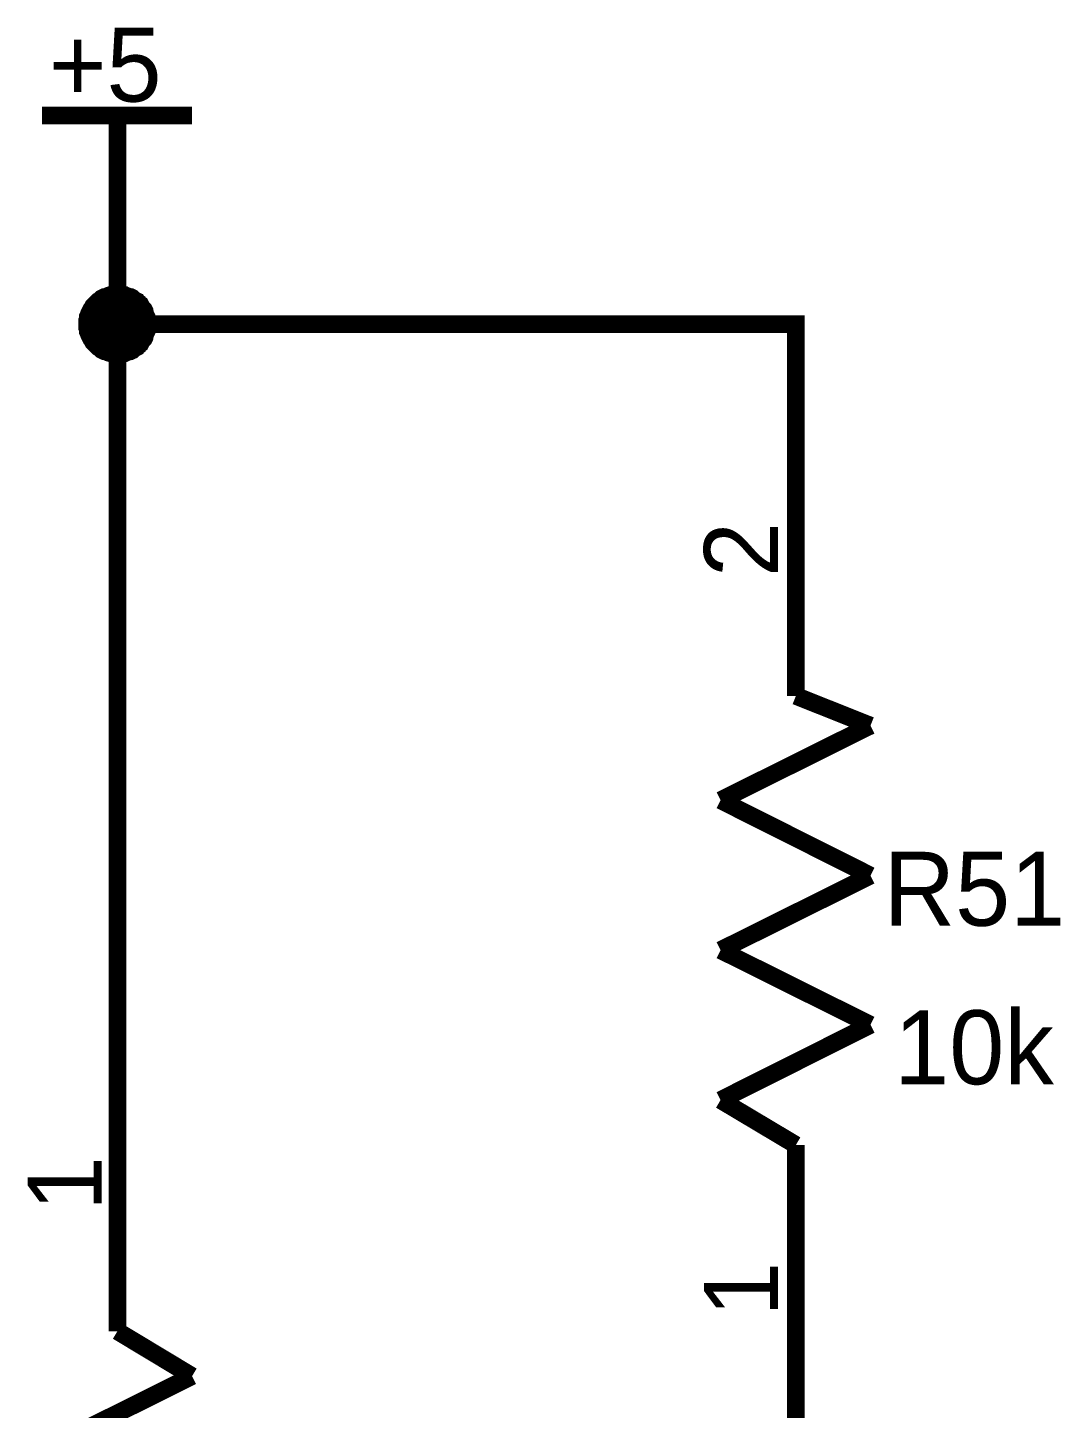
# Model space of a CAD drawing. Header units: millimetres. Extents: x 0 to 800, y 0 to 567.
# Drawn here: x 194.78 to 212.29, y 235.16 to 258.57 of the extents above; entities that cross this region are included whole.
import ezdxf

# ---------------------------------------------------------------- set-up
doc = ezdxf.new("R2010")
doc.units = ezdxf.units.MM
doc.layers.add('Sheet', color=255, linetype='Continuous')

msp = doc.modelspace()

# ---------------------------------------------------------------- linework, layer by layer
at = {"layer": 'Sheet'}
for points, const_width in [([(195.03, 257.082), (197.572, 257.082)], 0.3), ([(196.307, 254.54), (196.307, 257.082)], 0.3), ([(196.307, 254.54), (196.307, 253.543), (196.307, 241.548)], 0.3), ([(195.792, 253.543), (195.792, 253.565), (195.792, 253.599), (195.803, 253.621), (195.803, 253.644), (195.803, 253.666), (195.814, 253.688), (195.825, 253.722), (195.836, 253.744), (195.848, 253.767), (195.859, 253.789), (195.87, 253.8), (195.881, 253.823), (195.892, 253.845), (195.915, 253.868), (195.926, 253.879), (195.948, 253.901), (195.96, 253.912), (195.982, 253.935), (196.004, 253.946), (196.016, 253.957), (196.038, 253.98), (196.06, 253.991), (196.083, 254.002), (196.105, 254.002), (196.128, 254.013), (196.15, 254.024), (196.184, 254.036), (196.206, 254.036), (196.228, 254.036), (196.251, 254.047), (196.284, 254.047), (196.307, 254.047)], 0.3), ([(195.792, 253.543), (195.792, 253.565), (195.792, 253.599), (195.803, 253.621), (195.803, 253.644), (195.803, 253.666), (195.814, 253.688), (195.825, 253.722), (195.836, 253.744), (195.848, 253.767), (195.859, 253.789), (195.87, 253.8), (195.881, 253.823), (195.892, 253.845), (195.915, 253.868), (195.926, 253.879), (195.948, 253.901), (195.96, 253.912), (195.982, 253.935), (196.004, 253.946), (196.016, 253.957), (196.038, 253.98), (196.06, 253.991), (196.083, 254.002), (196.105, 254.002), (196.128, 254.013), (196.15, 254.024), (196.184, 254.036), (196.206, 254.036), (196.228, 254.036), (196.251, 254.047), (196.284, 254.047), (196.307, 254.047)], 0.3), ([(195.792, 253.543), (195.792, 253.565), (195.792, 253.599), (195.803, 253.621), (195.803, 253.644), (195.803, 253.666), (195.814, 253.688), (195.825, 253.722), (195.836, 253.744), (195.848, 253.767), (195.859, 253.789), (195.87, 253.8), (195.881, 253.823), (195.892, 253.845), (195.915, 253.868), (195.926, 253.879), (195.948, 253.901), (195.96, 253.912), (195.982, 253.935), (196.004, 253.946), (196.016, 253.957), (196.038, 253.98), (196.06, 253.991), (196.083, 254.002), (196.105, 254.002), (196.128, 254.013), (196.15, 254.024), (196.184, 254.036), (196.206, 254.036), (196.228, 254.036), (196.251, 254.047), (196.284, 254.047), (196.307, 254.047)], 0.3), ([(195.792, 253.543), (195.792, 253.565), (195.792, 253.599), (195.803, 253.621), (195.803, 253.644), (195.803, 253.666), (195.814, 253.688), (195.825, 253.722), (195.836, 253.744), (195.848, 253.767), (195.859, 253.789), (195.87, 253.8), (195.881, 253.823), (195.892, 253.845), (195.915, 253.868), (195.926, 253.879), (195.948, 253.901), (195.96, 253.912), (195.982, 253.935), (196.004, 253.946), (196.016, 253.957), (196.038, 253.98), (196.06, 253.991), (196.083, 254.002), (196.105, 254.002), (196.128, 254.013), (196.15, 254.024), (196.184, 254.036), (196.206, 254.036), (196.228, 254.036), (196.251, 254.047), (196.284, 254.047), (196.307, 254.047)], 0.3), ([(195.792, 253.543), (195.792, 253.565), (195.792, 253.599), (195.803, 253.621), (195.803, 253.644), (195.803, 253.666), (195.814, 253.688), (195.825, 253.722), (195.836, 253.744), (195.848, 253.767), (195.859, 253.789), (195.87, 253.8), (195.881, 253.823), (195.892, 253.845), (195.915, 253.868), (195.926, 253.879), (195.948, 253.901), (195.96, 253.912), (195.982, 253.935), (196.004, 253.946), (196.016, 253.957), (196.038, 253.98), (196.06, 253.991), (196.083, 254.002), (196.105, 254.002), (196.128, 254.013), (196.15, 254.024), (196.184, 254.036), (196.206, 254.036), (196.228, 254.036), (196.251, 254.047), (196.284, 254.047), (196.307, 254.047)], 0.0991), ([(195.792, 253.543), (195.792, 253.565), (195.792, 253.599), (195.803, 253.621), (195.803, 253.644), (195.803, 253.666), (195.814, 253.688), (195.825, 253.722), (195.836, 253.744), (195.848, 253.767), (195.859, 253.789), (195.87, 253.8), (195.881, 253.823), (195.892, 253.845), (195.915, 253.868), (195.926, 253.879), (195.948, 253.901), (195.96, 253.912), (195.982, 253.935), (196.004, 253.946), (196.016, 253.957), (196.038, 253.98), (196.06, 253.991), (196.083, 254.002), (196.105, 254.002), (196.128, 254.013), (196.15, 254.024), (196.184, 254.036), (196.206, 254.036), (196.228, 254.036), (196.251, 254.047), (196.284, 254.047), (196.307, 254.047)], 0.0991), ([(195.792, 253.543), (195.792, 253.565), (195.792, 253.599), (195.803, 253.621), (195.803, 253.644), (195.803, 253.666), (195.814, 253.688), (195.825, 253.722), (195.836, 253.744), (195.848, 253.767), (195.859, 253.789), (195.87, 253.8), (195.881, 253.823), (195.892, 253.845), (195.915, 253.868), (195.926, 253.879), (195.948, 253.901), (195.96, 253.912), (195.982, 253.935), (196.004, 253.946), (196.016, 253.957), (196.038, 253.98), (196.06, 253.991), (196.083, 254.002), (196.105, 254.002), (196.128, 254.013), (196.15, 254.024), (196.184, 254.036), (196.206, 254.036), (196.228, 254.036), (196.251, 254.047), (196.284, 254.047), (196.307, 254.047)], 0.0991), ([(195.792, 253.543), (195.792, 253.565), (195.792, 253.599), (195.803, 253.621), (195.803, 253.644), (195.803, 253.666), (195.814, 253.688), (195.825, 253.722), (195.836, 253.744), (195.848, 253.767), (195.859, 253.789), (195.87, 253.8), (195.881, 253.823), (195.892, 253.845), (195.915, 253.868), (195.926, 253.879), (195.948, 253.901), (195.96, 253.912), (195.982, 253.935), (196.004, 253.946), (196.016, 253.957), (196.038, 253.98), (196.06, 253.991), (196.083, 254.002), (196.105, 254.002), (196.128, 254.013), (196.15, 254.024), (196.184, 254.036), (196.206, 254.036), (196.228, 254.036), (196.251, 254.047), (196.284, 254.047), (196.307, 254.047)], 0.0991), ([(196.307, 254.047), (196.307, 254.047)], 0.3), ([(196.307, 254.047), (196.329, 254.047), (196.363, 254.047), (196.385, 254.036), (196.408, 254.036), (196.43, 254.036), (196.452, 254.024), (196.486, 254.013), (196.508, 254.002), (196.531, 254.002), (196.553, 253.991), (196.564, 253.98), (196.587, 253.957), (196.609, 253.946), (196.632, 253.935), (196.643, 253.912), (196.665, 253.901), (196.676, 253.879), (196.699, 253.868), (196.71, 253.845), (196.721, 253.823), (196.744, 253.8), (196.755, 253.789), (196.766, 253.767), (196.766, 253.744), (196.777, 253.722), (196.788, 253.688), (196.8, 253.666), (196.8, 253.644), (196.8, 253.621), (196.811, 253.599), (196.811, 253.565), (196.811, 253.543)], 0.3), ([(196.307, 254.047), (196.307, 254.047)], 0.3), ([(196.307, 254.047), (196.329, 254.047), (196.363, 254.047), (196.385, 254.036), (196.408, 254.036), (196.43, 254.036), (196.452, 254.024), (196.486, 254.013), (196.508, 254.002), (196.531, 254.002), (196.553, 253.991), (196.564, 253.98), (196.587, 253.957), (196.609, 253.946), (196.632, 253.935), (196.643, 253.912), (196.665, 253.901), (196.676, 253.879), (196.699, 253.868), (196.71, 253.845), (196.721, 253.823), (196.744, 253.8), (196.755, 253.789), (196.766, 253.767), (196.766, 253.744), (196.777, 253.722), (196.788, 253.688), (196.8, 253.666), (196.8, 253.644), (196.8, 253.621), (196.811, 253.599), (196.811, 253.565), (196.811, 253.543)], 0.3), ([(196.307, 254.047), (196.307, 254.047)], 0.3), ([(196.307, 254.047), (196.329, 254.047), (196.363, 254.047), (196.385, 254.036), (196.408, 254.036), (196.43, 254.036), (196.452, 254.024), (196.486, 254.013), (196.508, 254.002), (196.531, 254.002), (196.553, 253.991), (196.564, 253.98), (196.587, 253.957), (196.609, 253.946), (196.632, 253.935), (196.643, 253.912), (196.665, 253.901), (196.676, 253.879), (196.699, 253.868), (196.71, 253.845), (196.721, 253.823), (196.744, 253.8), (196.755, 253.789), (196.766, 253.767), (196.766, 253.744), (196.777, 253.722), (196.788, 253.688), (196.8, 253.666), (196.8, 253.644), (196.8, 253.621), (196.811, 253.599), (196.811, 253.565), (196.811, 253.543)], 0.3), ([(196.307, 254.047), (196.307, 254.047)], 0.3), ([(196.307, 254.047), (196.329, 254.047), (196.363, 254.047), (196.385, 254.036), (196.408, 254.036), (196.43, 254.036), (196.452, 254.024), (196.486, 254.013), (196.508, 254.002), (196.531, 254.002), (196.553, 253.991), (196.564, 253.98), (196.587, 253.957), (196.609, 253.946), (196.632, 253.935), (196.643, 253.912), (196.665, 253.901), (196.676, 253.879), (196.699, 253.868), (196.71, 253.845), (196.721, 253.823), (196.744, 253.8), (196.755, 253.789), (196.766, 253.767), (196.766, 253.744), (196.777, 253.722), (196.788, 253.688), (196.8, 253.666), (196.8, 253.644), (196.8, 253.621), (196.811, 253.599), (196.811, 253.565), (196.811, 253.543)], 0.3), ([(196.307, 254.047), (196.307, 254.047)], 0.0991), ([(196.307, 254.047), (196.329, 254.047), (196.363, 254.047), (196.385, 254.036), (196.408, 254.036), (196.43, 254.036), (196.452, 254.024), (196.486, 254.013), (196.508, 254.002), (196.531, 254.002), (196.553, 253.991), (196.564, 253.98), (196.587, 253.957), (196.609, 253.946), (196.632, 253.935), (196.643, 253.912), (196.665, 253.901), (196.676, 253.879), (196.699, 253.868), (196.71, 253.845), (196.721, 253.823), (196.744, 253.8), (196.755, 253.789), (196.766, 253.767), (196.766, 253.744), (196.777, 253.722), (196.788, 253.688), (196.8, 253.666), (196.8, 253.644), (196.8, 253.621), (196.811, 253.599), (196.811, 253.565), (196.811, 253.543)], 0.0991), ([(196.307, 254.047), (196.307, 254.047)], 0.0991), ([(196.307, 254.047), (196.329, 254.047), (196.363, 254.047), (196.385, 254.036), (196.408, 254.036), (196.43, 254.036), (196.452, 254.024), (196.486, 254.013), (196.508, 254.002), (196.531, 254.002), (196.553, 253.991), (196.564, 253.98), (196.587, 253.957), (196.609, 253.946), (196.632, 253.935), (196.643, 253.912), (196.665, 253.901), (196.676, 253.879), (196.699, 253.868), (196.71, 253.845), (196.721, 253.823), (196.744, 253.8), (196.755, 253.789), (196.766, 253.767), (196.766, 253.744), (196.777, 253.722), (196.788, 253.688), (196.8, 253.666), (196.8, 253.644), (196.8, 253.621), (196.811, 253.599), (196.811, 253.565), (196.811, 253.543)], 0.0991), ([(196.307, 254.047), (196.307, 254.047)], 0.0991), ([(196.307, 254.047), (196.329, 254.047), (196.363, 254.047), (196.385, 254.036), (196.408, 254.036), (196.43, 254.036), (196.452, 254.024), (196.486, 254.013), (196.508, 254.002), (196.531, 254.002), (196.553, 253.991), (196.564, 253.98), (196.587, 253.957), (196.609, 253.946), (196.632, 253.935), (196.643, 253.912), (196.665, 253.901), (196.676, 253.879), (196.699, 253.868), (196.71, 253.845), (196.721, 253.823), (196.744, 253.8), (196.755, 253.789), (196.766, 253.767), (196.766, 253.744), (196.777, 253.722), (196.788, 253.688), (196.8, 253.666), (196.8, 253.644), (196.8, 253.621), (196.811, 253.599), (196.811, 253.565), (196.811, 253.543)], 0.0991), ([(196.307, 254.047), (196.307, 254.047)], 0.0991), ([(196.307, 254.047), (196.329, 254.047), (196.363, 254.047), (196.385, 254.036), (196.408, 254.036), (196.43, 254.036), (196.452, 254.024), (196.486, 254.013), (196.508, 254.002), (196.531, 254.002), (196.553, 253.991), (196.564, 253.98), (196.587, 253.957), (196.609, 253.946), (196.632, 253.935), (196.643, 253.912), (196.665, 253.901), (196.676, 253.879), (196.699, 253.868), (196.71, 253.845), (196.721, 253.823), (196.744, 253.8), (196.755, 253.789), (196.766, 253.767), (196.766, 253.744), (196.777, 253.722), (196.788, 253.688), (196.8, 253.666), (196.8, 253.644), (196.8, 253.621), (196.811, 253.599), (196.811, 253.565), (196.811, 253.543)], 0.0991), ([(196.307, 253.039), (196.284, 253.039), (196.251, 253.039), (196.228, 253.05), (196.206, 253.05), (196.184, 253.05), (196.15, 253.061), (196.128, 253.072), (196.105, 253.084), (196.083, 253.084), (196.06, 253.095), (196.038, 253.106), (196.016, 253.128), (196.004, 253.14), (195.982, 253.151), (195.96, 253.173), (195.948, 253.184), (195.926, 253.207), (195.915, 253.218), (195.892, 253.24), (195.881, 253.263), (195.87, 253.285), (195.859, 253.296), (195.848, 253.319), (195.836, 253.341), (195.825, 253.364), (195.814, 253.397), (195.803, 253.42), (195.803, 253.442), (195.803, 253.464), (195.792, 253.487), (195.792, 253.52), (195.792, 253.543)], 0.3), ([(195.792, 253.543), (195.792, 253.543)], 0.3), ([(196.307, 253.039), (196.284, 253.039), (196.251, 253.039), (196.228, 253.05), (196.206, 253.05), (196.184, 253.05), (196.15, 253.061), (196.128, 253.072), (196.105, 253.084), (196.083, 253.084), (196.06, 253.095), (196.038, 253.106), (196.016, 253.128), (196.004, 253.14), (195.982, 253.151), (195.96, 253.173), (195.948, 253.184), (195.926, 253.207), (195.915, 253.218), (195.892, 253.24), (195.881, 253.263), (195.87, 253.285), (195.859, 253.296), (195.848, 253.319), (195.836, 253.341), (195.825, 253.364), (195.814, 253.397), (195.803, 253.42), (195.803, 253.442), (195.803, 253.464), (195.792, 253.487), (195.792, 253.52), (195.792, 253.543)], 0.3), ([(195.792, 253.543), (195.792, 253.543)], 0.3), ([(196.307, 253.039), (196.284, 253.039), (196.251, 253.039), (196.228, 253.05), (196.206, 253.05), (196.184, 253.05), (196.15, 253.061), (196.128, 253.072), (196.105, 253.084), (196.083, 253.084), (196.06, 253.095), (196.038, 253.106), (196.016, 253.128), (196.004, 253.14), (195.982, 253.151), (195.96, 253.173), (195.948, 253.184), (195.926, 253.207), (195.915, 253.218), (195.892, 253.24), (195.881, 253.263), (195.87, 253.285), (195.859, 253.296), (195.848, 253.319), (195.836, 253.341), (195.825, 253.364), (195.814, 253.397), (195.803, 253.42), (195.803, 253.442), (195.803, 253.464), (195.792, 253.487), (195.792, 253.52), (195.792, 253.543)], 0.3), ([(195.792, 253.543), (195.792, 253.543)], 0.3), ([(196.307, 253.039), (196.284, 253.039), (196.251, 253.039), (196.228, 253.05), (196.206, 253.05), (196.184, 253.05), (196.15, 253.061), (196.128, 253.072), (196.105, 253.084), (196.083, 253.084), (196.06, 253.095), (196.038, 253.106), (196.016, 253.128), (196.004, 253.14), (195.982, 253.151), (195.96, 253.173), (195.948, 253.184), (195.926, 253.207), (195.915, 253.218), (195.892, 253.24), (195.881, 253.263), (195.87, 253.285), (195.859, 253.296), (195.848, 253.319), (195.836, 253.341), (195.825, 253.364), (195.814, 253.397), (195.803, 253.42), (195.803, 253.442), (195.803, 253.464), (195.792, 253.487), (195.792, 253.52), (195.792, 253.543)], 0.3), ([(195.792, 253.543), (195.792, 253.543)], 0.3), ([(196.811, 253.543), (196.811, 253.52), (196.811, 253.487), (196.8, 253.464), (196.8, 253.442), (196.8, 253.42), (196.788, 253.397), (196.777, 253.364), (196.766, 253.341), (196.766, 253.319), (196.755, 253.296), (196.744, 253.285), (196.721, 253.263), (196.71, 253.24), (196.699, 253.218), (196.676, 253.207), (196.665, 253.184), (196.643, 253.173), (196.632, 253.151), (196.609, 253.14), (196.587, 253.128), (196.564, 253.106), (196.553, 253.095), (196.531, 253.084), (196.508, 253.084), (196.486, 253.072), (196.452, 253.061), (196.43, 253.05), (196.408, 253.05), (196.385, 253.05), (196.363, 253.039), (196.329, 253.039), (196.307, 253.039)], 0.3), ([(207.809, 252.322), (207.809, 253.543), (196.307, 253.543)], 0.3), ([(196.811, 253.543), (196.811, 253.52), (196.811, 253.487), (196.8, 253.464), (196.8, 253.442), (196.8, 253.42), (196.788, 253.397), (196.777, 253.364), (196.766, 253.341), (196.766, 253.319), (196.755, 253.296), (196.744, 253.285), (196.721, 253.263), (196.71, 253.24), (196.699, 253.218), (196.676, 253.207), (196.665, 253.184), (196.643, 253.173), (196.632, 253.151), (196.609, 253.14), (196.587, 253.128), (196.564, 253.106), (196.553, 253.095), (196.531, 253.084), (196.508, 253.084), (196.486, 253.072), (196.452, 253.061), (196.43, 253.05), (196.408, 253.05), (196.385, 253.05), (196.363, 253.039), (196.329, 253.039), (196.307, 253.039)], 0.3), ([(196.811, 253.543), (196.811, 253.52), (196.811, 253.487), (196.8, 253.464), (196.8, 253.442), (196.8, 253.42), (196.788, 253.397), (196.777, 253.364), (196.766, 253.341), (196.766, 253.319), (196.755, 253.296), (196.744, 253.285), (196.721, 253.263), (196.71, 253.24), (196.699, 253.218), (196.676, 253.207), (196.665, 253.184), (196.643, 253.173), (196.632, 253.151), (196.609, 253.14), (196.587, 253.128), (196.564, 253.106), (196.553, 253.095), (196.531, 253.084), (196.508, 253.084), (196.486, 253.072), (196.452, 253.061), (196.43, 253.05), (196.408, 253.05), (196.385, 253.05), (196.363, 253.039), (196.329, 253.039), (196.307, 253.039)], 0.3), ([(196.811, 253.543), (196.811, 253.52), (196.811, 253.487), (196.8, 253.464), (196.8, 253.442), (196.8, 253.42), (196.788, 253.397), (196.777, 253.364), (196.766, 253.341), (196.766, 253.319), (196.755, 253.296), (196.744, 253.285), (196.721, 253.263), (196.71, 253.24), (196.699, 253.218), (196.676, 253.207), (196.665, 253.184), (196.643, 253.173), (196.632, 253.151), (196.609, 253.14), (196.587, 253.128), (196.564, 253.106), (196.553, 253.095), (196.531, 253.084), (196.508, 253.084), (196.486, 253.072), (196.452, 253.061), (196.43, 253.05), (196.408, 253.05), (196.385, 253.05), (196.363, 253.039), (196.329, 253.039), (196.307, 253.039)], 0.3), ([(196.811, 253.543), (196.811, 253.543), (196.811, 253.543), (196.811, 253.543), (196.811, 253.543), (196.811, 253.543), (196.811, 253.543), (196.811, 253.543), (196.811, 253.543), (196.811, 253.543), (196.811, 253.543), (196.811, 253.543), (196.811, 253.543), (196.811, 253.543), (196.811, 253.543), (196.811, 253.543), (196.811, 253.543), (196.811, 253.543), (196.811, 253.543), (196.811, 253.543), (196.811, 253.543), (196.811, 253.543), (196.811, 253.543), (196.811, 253.543), (196.811, 253.543), (196.811, 253.543), (196.811, 253.543), (196.811, 253.543), (196.811, 253.543), (196.811, 253.543), (196.811, 253.543), (196.811, 253.543), (196.811, 253.543)], 0.3), ([(196.811, 253.543), (196.811, 253.543)], 0.3), ([(196.811, 253.543), (196.811, 253.543), (196.811, 253.543), (196.811, 253.543), (196.811, 253.543), (196.811, 253.543), (196.811, 253.543), (196.811, 253.543), (196.811, 253.543), (196.811, 253.543), (196.811, 253.543), (196.811, 253.543), (196.811, 253.543), (196.811, 253.543), (196.811, 253.543), (196.811, 253.543), (196.811, 253.543), (196.811, 253.543), (196.811, 253.543), (196.811, 253.543), (196.811, 253.543), (196.811, 253.543), (196.811, 253.543), (196.811, 253.543), (196.811, 253.543), (196.811, 253.543), (196.811, 253.543), (196.811, 253.543), (196.811, 253.543), (196.811, 253.543), (196.811, 253.543), (196.811, 253.543), (196.811, 253.543)], 0.3), ([(196.811, 253.543), (196.811, 253.543)], 0.3), ([(196.811, 253.543), (196.811, 253.543), (196.811, 253.543), (196.811, 253.543), (196.811, 253.543), (196.811, 253.543), (196.811, 253.543), (196.811, 253.543), (196.811, 253.543), (196.811, 253.543), (196.811, 253.543), (196.811, 253.543), (196.811, 253.543), (196.811, 253.543), (196.811, 253.543), (196.811, 253.543), (196.811, 253.543), (196.811, 253.543), (196.811, 253.543), (196.811, 253.543), (196.811, 253.543), (196.811, 253.543), (196.811, 253.543), (196.811, 253.543), (196.811, 253.543), (196.811, 253.543), (196.811, 253.543), (196.811, 253.543), (196.811, 253.543), (196.811, 253.543), (196.811, 253.543), (196.811, 253.543), (196.811, 253.543)], 0.3), ([(196.811, 253.543), (196.811, 253.543)], 0.3), ([(196.811, 253.543), (196.811, 253.543), (196.811, 253.543), (196.811, 253.543), (196.811, 253.543), (196.811, 253.543), (196.811, 253.543), (196.811, 253.543), (196.811, 253.543), (196.811, 253.543), (196.811, 253.543), (196.811, 253.543), (196.811, 253.543), (196.811, 253.543), (196.811, 253.543), (196.811, 253.543), (196.811, 253.543), (196.811, 253.543), (196.811, 253.543), (196.811, 253.543), (196.811, 253.543), (196.811, 253.543), (196.811, 253.543), (196.811, 253.543), (196.811, 253.543), (196.811, 253.543), (196.811, 253.543), (196.811, 253.543), (196.811, 253.543), (196.811, 253.543), (196.811, 253.543), (196.811, 253.543), (196.811, 253.543)], 0.3), ([(196.811, 253.543), (196.811, 253.543)], 0.3), ([(196.307, 253.039), (196.284, 253.039), (196.251, 253.039), (196.228, 253.05), (196.206, 253.05), (196.184, 253.05), (196.15, 253.061), (196.128, 253.072), (196.105, 253.084), (196.083, 253.084), (196.06, 253.095), (196.038, 253.106), (196.016, 253.128), (196.004, 253.14), (195.982, 253.151), (195.96, 253.173), (195.948, 253.184), (195.926, 253.207), (195.915, 253.218), (195.892, 253.24), (195.881, 253.263), (195.87, 253.285), (195.859, 253.296), (195.848, 253.319), (195.836, 253.341), (195.825, 253.364), (195.814, 253.397), (195.803, 253.42), (195.803, 253.442), (195.803, 253.464), (195.792, 253.487), (195.792, 253.52), (195.792, 253.543)], 0.0991), ([(195.792, 253.543), (195.792, 253.543)], 0.0991), ([(196.307, 253.039), (196.284, 253.039), (196.251, 253.039), (196.228, 253.05), (196.206, 253.05), (196.184, 253.05), (196.15, 253.061), (196.128, 253.072), (196.105, 253.084), (196.083, 253.084), (196.06, 253.095), (196.038, 253.106), (196.016, 253.128), (196.004, 253.14), (195.982, 253.151), (195.96, 253.173), (195.948, 253.184), (195.926, 253.207), (195.915, 253.218), (195.892, 253.24), (195.881, 253.263), (195.87, 253.285), (195.859, 253.296), (195.848, 253.319), (195.836, 253.341), (195.825, 253.364), (195.814, 253.397), (195.803, 253.42), (195.803, 253.442), (195.803, 253.464), (195.792, 253.487), (195.792, 253.52), (195.792, 253.543)], 0.0991), ([(195.792, 253.543), (195.792, 253.543)], 0.0991), ([(196.307, 253.039), (196.284, 253.039), (196.251, 253.039), (196.228, 253.05), (196.206, 253.05), (196.184, 253.05), (196.15, 253.061), (196.128, 253.072), (196.105, 253.084), (196.083, 253.084), (196.06, 253.095), (196.038, 253.106), (196.016, 253.128), (196.004, 253.14), (195.982, 253.151), (195.96, 253.173), (195.948, 253.184), (195.926, 253.207), (195.915, 253.218), (195.892, 253.24), (195.881, 253.263), (195.87, 253.285), (195.859, 253.296), (195.848, 253.319), (195.836, 253.341), (195.825, 253.364), (195.814, 253.397), (195.803, 253.42), (195.803, 253.442), (195.803, 253.464), (195.792, 253.487), (195.792, 253.52), (195.792, 253.543)], 0.0991), ([(195.792, 253.543), (195.792, 253.543)], 0.0991), ([(196.307, 253.039), (196.284, 253.039), (196.251, 253.039), (196.228, 253.05), (196.206, 253.05), (196.184, 253.05), (196.15, 253.061), (196.128, 253.072), (196.105, 253.084), (196.083, 253.084), (196.06, 253.095), (196.038, 253.106), (196.016, 253.128), (196.004, 253.14), (195.982, 253.151), (195.96, 253.173), (195.948, 253.184), (195.926, 253.207), (195.915, 253.218), (195.892, 253.24), (195.881, 253.263), (195.87, 253.285), (195.859, 253.296), (195.848, 253.319), (195.836, 253.341), (195.825, 253.364), (195.814, 253.397), (195.803, 253.42), (195.803, 253.442), (195.803, 253.464), (195.792, 253.487), (195.792, 253.52), (195.792, 253.543)], 0.0991), ([(195.792, 253.543), (195.792, 253.543)], 0.0991), ([(196.811, 253.543), (196.811, 253.52), (196.811, 253.487), (196.8, 253.464), (196.8, 253.442), (196.8, 253.42), (196.788, 253.397), (196.777, 253.364), (196.766, 253.341), (196.766, 253.319), (196.755, 253.296), (196.744, 253.285), (196.721, 253.263), (196.71, 253.24), (196.699, 253.218), (196.676, 253.207), (196.665, 253.184), (196.643, 253.173), (196.632, 253.151), (196.609, 253.14), (196.587, 253.128), (196.564, 253.106), (196.553, 253.095), (196.531, 253.084), (196.508, 253.084), (196.486, 253.072), (196.452, 253.061), (196.43, 253.05), (196.408, 253.05), (196.385, 253.05), (196.363, 253.039), (196.329, 253.039), (196.307, 253.039)], 0.0991), ([(196.811, 253.543), (196.811, 253.52), (196.811, 253.487), (196.8, 253.464), (196.8, 253.442), (196.8, 253.42), (196.788, 253.397), (196.777, 253.364), (196.766, 253.341), (196.766, 253.319), (196.755, 253.296), (196.744, 253.285), (196.721, 253.263), (196.71, 253.24), (196.699, 253.218), (196.676, 253.207), (196.665, 253.184), (196.643, 253.173), (196.632, 253.151), (196.609, 253.14), (196.587, 253.128), (196.564, 253.106), (196.553, 253.095), (196.531, 253.084), (196.508, 253.084), (196.486, 253.072), (196.452, 253.061), (196.43, 253.05), (196.408, 253.05), (196.385, 253.05), (196.363, 253.039), (196.329, 253.039), (196.307, 253.039)], 0.0991), ([(196.811, 253.543), (196.811, 253.52), (196.811, 253.487), (196.8, 253.464), (196.8, 253.442), (196.8, 253.42), (196.788, 253.397), (196.777, 253.364), (196.766, 253.341), (196.766, 253.319), (196.755, 253.296), (196.744, 253.285), (196.721, 253.263), (196.71, 253.24), (196.699, 253.218), (196.676, 253.207), (196.665, 253.184), (196.643, 253.173), (196.632, 253.151), (196.609, 253.14), (196.587, 253.128), (196.564, 253.106), (196.553, 253.095), (196.531, 253.084), (196.508, 253.084), (196.486, 253.072), (196.452, 253.061), (196.43, 253.05), (196.408, 253.05), (196.385, 253.05), (196.363, 253.039), (196.329, 253.039), (196.307, 253.039)], 0.0991), ([(196.811, 253.543), (196.811, 253.52), (196.811, 253.487), (196.8, 253.464), (196.8, 253.442), (196.8, 253.42), (196.788, 253.397), (196.777, 253.364), (196.766, 253.341), (196.766, 253.319), (196.755, 253.296), (196.744, 253.285), (196.721, 253.263), (196.71, 253.24), (196.699, 253.218), (196.676, 253.207), (196.665, 253.184), (196.643, 253.173), (196.632, 253.151), (196.609, 253.14), (196.587, 253.128), (196.564, 253.106), (196.553, 253.095), (196.531, 253.084), (196.508, 253.084), (196.486, 253.072), (196.452, 253.061), (196.43, 253.05), (196.408, 253.05), (196.385, 253.05), (196.363, 253.039), (196.329, 253.039), (196.307, 253.039)], 0.0991), ([(196.811, 253.543), (196.811, 253.543), (196.811, 253.543), (196.811, 253.543), (196.811, 253.543), (196.811, 253.543), (196.811, 253.543), (196.811, 253.543), (196.811, 253.543), (196.811, 253.543), (196.811, 253.543), (196.811, 253.543), (196.811, 253.543), (196.811, 253.543), (196.811, 253.543), (196.811, 253.543), (196.811, 253.543), (196.811, 253.543), (196.811, 253.543), (196.811, 253.543), (196.811, 253.543), (196.811, 253.543), (196.811, 253.543), (196.811, 253.543), (196.811, 253.543), (196.811, 253.543), (196.811, 253.543), (196.811, 253.543), (196.811, 253.543), (196.811, 253.543), (196.811, 253.543), (196.811, 253.543), (196.811, 253.543)], 0.0991), ([(196.811, 253.543), (196.811, 253.543)], 0.0991), ([(196.811, 253.543), (196.811, 253.543), (196.811, 253.543), (196.811, 253.543), (196.811, 253.543), (196.811, 253.543), (196.811, 253.543), (196.811, 253.543), (196.811, 253.543), (196.811, 253.543), (196.811, 253.543), (196.811, 253.543), (196.811, 253.543), (196.811, 253.543), (196.811, 253.543), (196.811, 253.543), (196.811, 253.543), (196.811, 253.543), (196.811, 253.543), (196.811, 253.543), (196.811, 253.543), (196.811, 253.543), (196.811, 253.543), (196.811, 253.543), (196.811, 253.543), (196.811, 253.543), (196.811, 253.543), (196.811, 253.543), (196.811, 253.543), (196.811, 253.543), (196.811, 253.543), (196.811, 253.543), (196.811, 253.543)], 0.0991), ([(196.811, 253.543), (196.811, 253.543)], 0.0991), ([(196.811, 253.543), (196.811, 253.543), (196.811, 253.543), (196.811, 253.543), (196.811, 253.543), (196.811, 253.543), (196.811, 253.543), (196.811, 253.543), (196.811, 253.543), (196.811, 253.543), (196.811, 253.543), (196.811, 253.543), (196.811, 253.543), (196.811, 253.543), (196.811, 253.543), (196.811, 253.543), (196.811, 253.543), (196.811, 253.543), (196.811, 253.543), (196.811, 253.543), (196.811, 253.543), (196.811, 253.543), (196.811, 253.543), (196.811, 253.543), (196.811, 253.543), (196.811, 253.543), (196.811, 253.543), (196.811, 253.543), (196.811, 253.543), (196.811, 253.543), (196.811, 253.543), (196.811, 253.543), (196.811, 253.543)], 0.0991), ([(196.811, 253.543), (196.811, 253.543)], 0.0991), ([(196.811, 253.543), (196.811, 253.543), (196.811, 253.543), (196.811, 253.543), (196.811, 253.543), (196.811, 253.543), (196.811, 253.543), (196.811, 253.543), (196.811, 253.543), (196.811, 253.543), (196.811, 253.543), (196.811, 253.543), (196.811, 253.543), (196.811, 253.543), (196.811, 253.543), (196.811, 253.543), (196.811, 253.543), (196.811, 253.543), (196.811, 253.543), (196.811, 253.543), (196.811, 253.543), (196.811, 253.543), (196.811, 253.543), (196.811, 253.543), (196.811, 253.543), (196.811, 253.543), (196.811, 253.543), (196.811, 253.543), (196.811, 253.543), (196.811, 253.543), (196.811, 253.543), (196.811, 253.543), (196.811, 253.543)], 0.0991), ([(196.811, 253.543), (196.811, 253.543)], 0.0991), ([(207.809, 247.238), (207.809, 252.322)], 0.3), ([(207.809, 247.238), (207.809, 248.01)], 0.3), ([(209.074, 246.734), (207.809, 247.238)], 0.3), ([(206.532, 245.468), (209.074, 246.734)], 0.3), ([(209.074, 244.191), (206.532, 245.468)], 0.3), ([(206.532, 242.926), (209.074, 244.191)], 0.3), ([(209.074, 241.66), (206.532, 242.926)], 0.3), ([(196.307, 236.464), (196.307, 241.548)], 0.3), ([(206.532, 240.384), (209.074, 241.66)], 0.3), ([(207.809, 239.622), (206.532, 240.384)], 0.3), ([(207.809, 239.622), (207.809, 234.549)], 0.3), ([(207.809, 239.622), (207.809, 238.86)], 0.3), ([(196.307, 236.464), (197.572, 235.702)], 0.3), ([(197.572, 235.702), (195.03, 234.437)], 0.3)]:
    msp.add_lwpolyline(points, dxfattribs=dict(at, const_width=const_width))
at = {"layer": 'Sheet', "const_width": 0.508}
msp.add_lwpolyline([(196.045, 253.547, 1), (196.553, 253.547, 1)], format="xyb", close=True, dxfattribs=at)

# ---------------------------------------------------------------- texts
at = {"layer": 'Sheet'}
for s, p in [('+5', (195.142, 257.317)), ('R51', (209.298, 243.34)), ('10k', (209.477, 240.652))]:
    msp.add_text(s, height=1.2543, dxfattribs=at).set_placement(p)
for s, p in [('2', (207.506, 249.253)), ('1', (196.038, 238.502)), ('1', (207.506, 236.71))]:
    msp.add_text(s, height=1.254, rotation=90, dxfattribs=at).set_placement(p)

doc.saveas('drawing.dxf')
